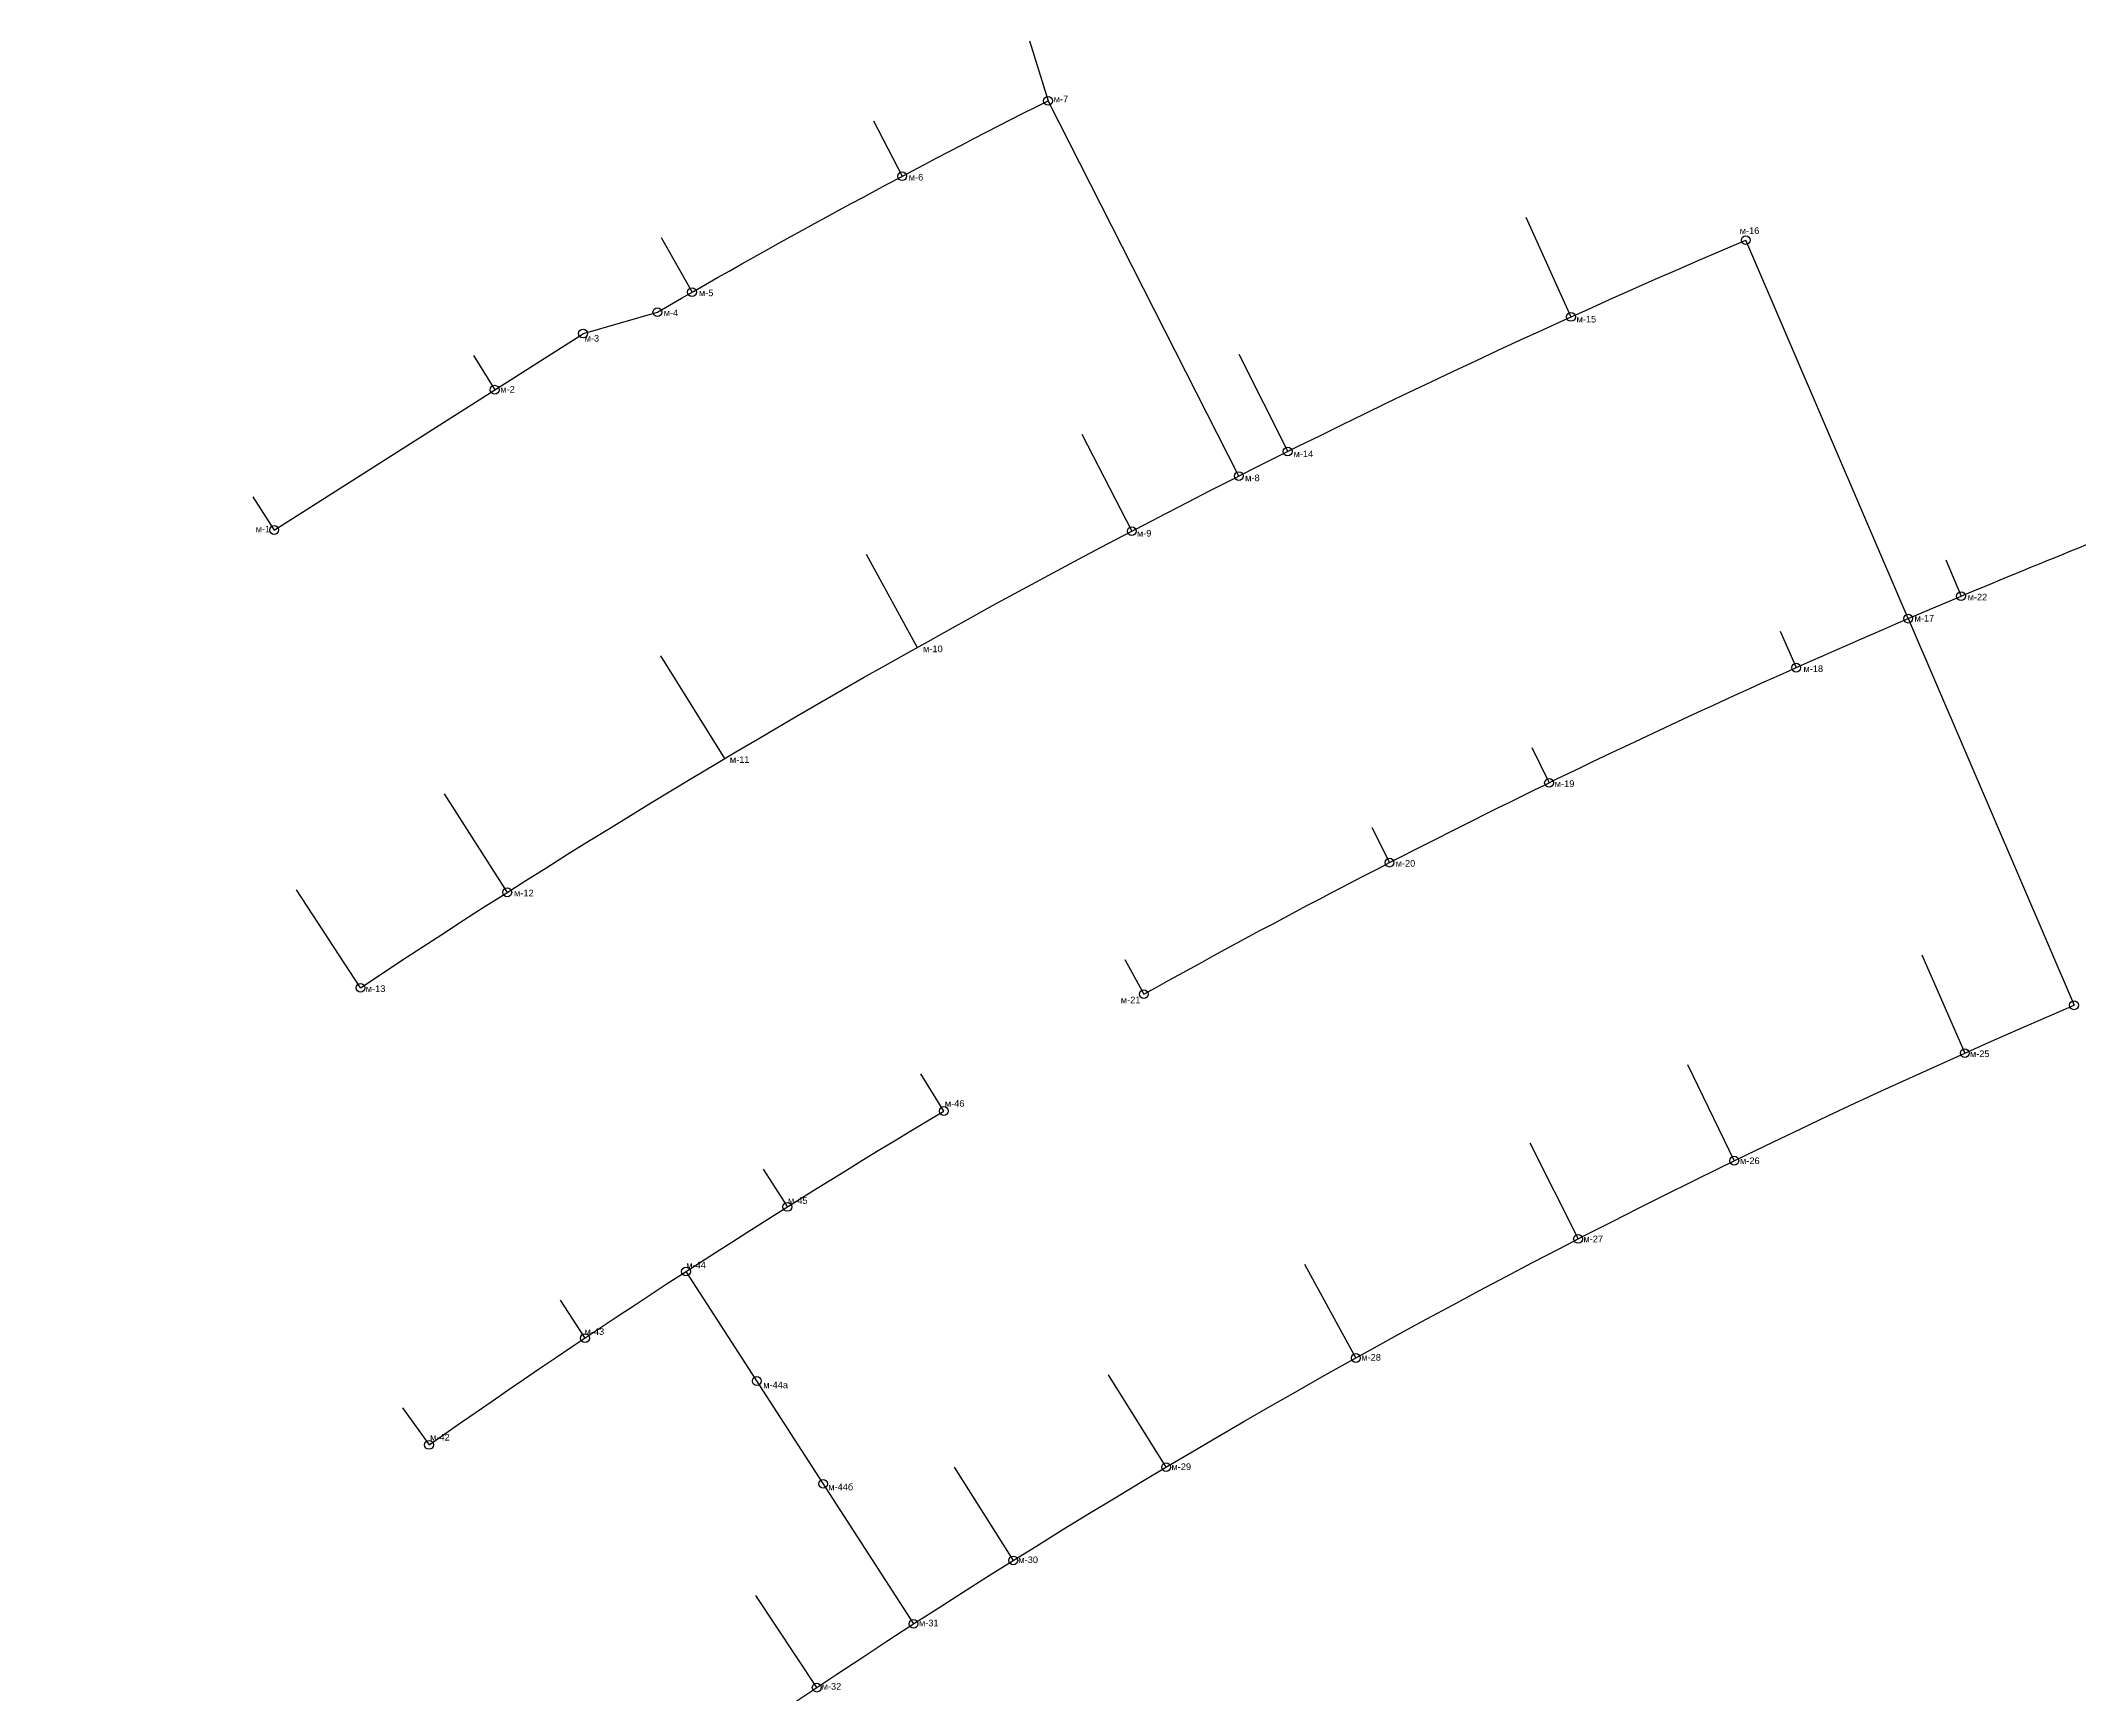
# Model space of a CAD drawing. Header units: millimetres. Extents: x 2243293 to 2245325, y 377925 to 380925.
# Drawn here: x 2244618 to 2245081.9, y 378476.4 to 378852.8 of the extents above; entities that cross this region are included whole.
import ezdxf

# ---------------------------------------------------------------- set-up
doc = ezdxf.new("R2010")
doc.units = ezdxf.units.MM
for name, color, linetype, lineweight in [('канализация_300_база', 100, 'Continuous', 25), ('канализация_колодцы', 103, 'Continuous', 25), ('канализация_отвод', 103, 'Continuous', 25)]:
    doc.layers.add(name, color=color, linetype=linetype, lineweight=lineweight)
doc.styles.get("Standard").update_dxf_attribs({"font": 'arial.ttf'})

msp = doc.modelspace()

# ---------------------------------------------------------------- linework, layer by layer
at = {"layer": 'канализация_300_база'}
for points in [[(2244671.13, 378741.42), (2244741.5, 378786.19), (2244758.34, 378791.02, -0.014657), (2244847.24, 378839.14)], [(2244690.78, 378637.2, -0.046024), (2245006.02, 378807.42)], [(2245055.01, 378726.35, -0.008269), (2245112.38, 378749.36)], [(2244869.04, 378635.74, -0.025946), (2245042.98, 378721.25, -0.025946)], [(2244366.54, 378124.43), (2244412.94, 378132.88, -0.059161), (2244704.72, 378413.6, -0.061842), (2245080.73, 378633.22)], [(2244706.37, 378533.13, -0.018529), (2244823.54, 378609.15, -0.018529)]]:
    msp.add_lwpolyline(points, format="xyb", dxfattribs=at)
for points in [[(2244890.65, 378753.7), (2244847.24, 378839.14)], [(2245042.98, 378721.25), (2245006.02, 378807.42)], [(2245042.98, 378721.25), (2245055.01, 378726.35)], [(2245042.98, 378721.25), (2245080.73, 378633.22)], [(2244764.85, 378572.61), (2244816.64, 378492.39)]]:
    msp.add_lwpolyline(points, dxfattribs=at)
at = {"layer": 'канализация_колодцы'}
for centre in [(2244847.24, 378839.14), (2244814.04, 378821.96), (2245006.02, 378807.42), (2244766.22, 378795.56), (2244758.34, 378791.02), (2244966.25, 378789.93), (2244741.42, 378786.14), (2244721.32, 378773.36), (2244901.78, 378759.29), (2244890.65, 378753.7), (2244671.13, 378741.42), (2244866.29, 378741.16), (2245055.01, 378726.35), (2245042.98, 378721.25), (2245017.5, 378710.09), (2244961.26, 378683.86), (2244924.96, 378665.7), (2244724.18, 378658.93), (2244690.78, 378637.2), (2244869.04, 378635.74), (2245080.73, 378633.22), (2245055.86, 378622.33), (2244823.54, 378609.15), (2245003.41, 378597.84), (2244787.91, 378587.32), (2244967.86, 378580.03), (2244764.85, 378572.61), (2244741.86, 378557.46), (2244917.29, 378552.92), (2244780.95, 378547.68, 200), (2244706.37, 378533.13), (2244874.11, 378528.07), (2244796.07, 378524.26, 198), (2244839.33, 378506.84), (2244816.64, 378492.39), (2244794.6, 378477.88)]:
    msp.add_circle(centre, 1, dxfattribs=at)
at = {"layer": 'канализация_отвод'}
for points in [[(2244843.05, 378852.81), (2244847.24, 378839.14)], [(2244807.51, 378834.55), (2244814.04, 378821.96)], [(2244955.96, 378812.67), (2244966.25, 378789.93)], [(2244759.19, 378807.99), (2244766.22, 378795.56)], [(2244716.49, 378781.12), (2244721.32, 378773.36)], [(2244890.63, 378781.43), (2244901.78, 378759.29)], [(2244854.97, 378763.23), (2244866.29, 378741.16)], [(2244666.27, 378749), (2244671.13, 378741.42)], [(2244805.84, 378735.91), (2244817.44, 378714.68)], [(2245051.54, 378734.62), (2245055.01, 378726.35)], [(2245013.89, 378718.36), (2245017.5, 378710.09)], [(2244759.05, 378712.77), (2244773.63, 378689.37)], [(2244957.35, 378691.9), (2244961.26, 378683.86)], [(2244709.79, 378681.35), (2244724.18, 378658.93)], [(2244920.91, 378673.73), (2244924.96, 378665.7)], [(2244690.78, 378637.2), (2244676.2, 378659.54)], [(2244864.74, 378643.63), (2244869.04, 378635.74)], [(2245046.07, 378644.72), (2245055.86, 378622.33)], [(2244992.74, 378619.74), (2245003.41, 378597.84)], [(2244823.54, 378609.15), (2244818.31, 378617.62)], [(2244956.92, 378601.87), (2244967.86, 378580.03)], [(2244782.4, 378595.92), (2244787.87, 378587.4)], [(2244905.61, 378574.32), (2244917.29, 378552.92)], [(2244736.22, 378566.1), (2244741.86, 378557.46)], [(2244874.11, 378528.07), (2244861, 378549.12)], [(2244700.33, 378541.57), (2244706.37, 378533.13)], [(2244825.9, 378528.08), (2244839.33, 378506.84)], [(2244794.6, 378477.88), (2244780.71, 378498.82)]]:
    msp.add_lwpolyline(points, dxfattribs=at)

# ---------------------------------------------------------------- texts
at = {"layer": 'канализация_колодцы', "char_height": 1.5, "attachment_point": 1}
for s, insert in [('м-7', (2244848.52, 378840.28)), ('м-6', (2244815.54, 378822.49)), ('м-16', (2245004.64, 378810.33)), ('м-5', (2244767.78, 378796.16)), ('м-4', (2244759.76, 378791.62)), ('м-15', (2244967.51, 378790.17)), ('м-3', (2244741.78, 378785.83)), ('м-2', (2244722.58, 378774.21)), ('м-14', (2244903.11, 378759.52)), ('м-8', (2244892.1, 378754.04)), ('м-1', (2244666.91, 378742.4)), ('м-9', (2244867.46, 378741.43)), ('м-22', (2245056.51, 378726.9)), ('м-17', (2245044.43, 378722.09)), ('м-10', (2244818.8, 378715.11)), ('м-18', (2245019.15, 378710.59)), ('м-11', (2244774.83, 378689.91)), ('м-19', (2244962.55, 378684.42)), ('м-20', (2244926.34, 378666.29)), ('м-12', (2244725.72, 378659.52)), ('м-13', (2244691.97, 378637.76)), ('м-21', (2244863.8, 378635.18)), ('м-25', (2245057.03, 378622.93)), ('м-46', (2244823.75, 378611.62)), ('м-26', (2245004.72, 378598.57)), ('м-45', (2244788.05, 378589.51)), ('м-27', (2244969.08, 378580.78)), ('м-44', (2244764.9, 378574.83)), ('м-43', (2244741.76, 378559.69)), ('м-28', (2244918.52, 378553.82)), ('м-44а', (2244782.42, 378547.54)), ('м-42', (2244706.62, 378535.63)), ('м-29', (2244875.32, 378528.92)), ('м-44б', (2244797.22, 378524.32)), ('м-30', (2244840.49, 378507.73)), ('м-31', (2244817.86, 378493.35)), ('м-32', (2244795.71, 378478.92))]:
    msp.add_mtext_dynamic_manual_height_columns(s, width=5.5218, gutter_width=12.5, heights=[0], dxfattribs=dict(at, insert=insert))

doc.saveas('drawing.dxf')
